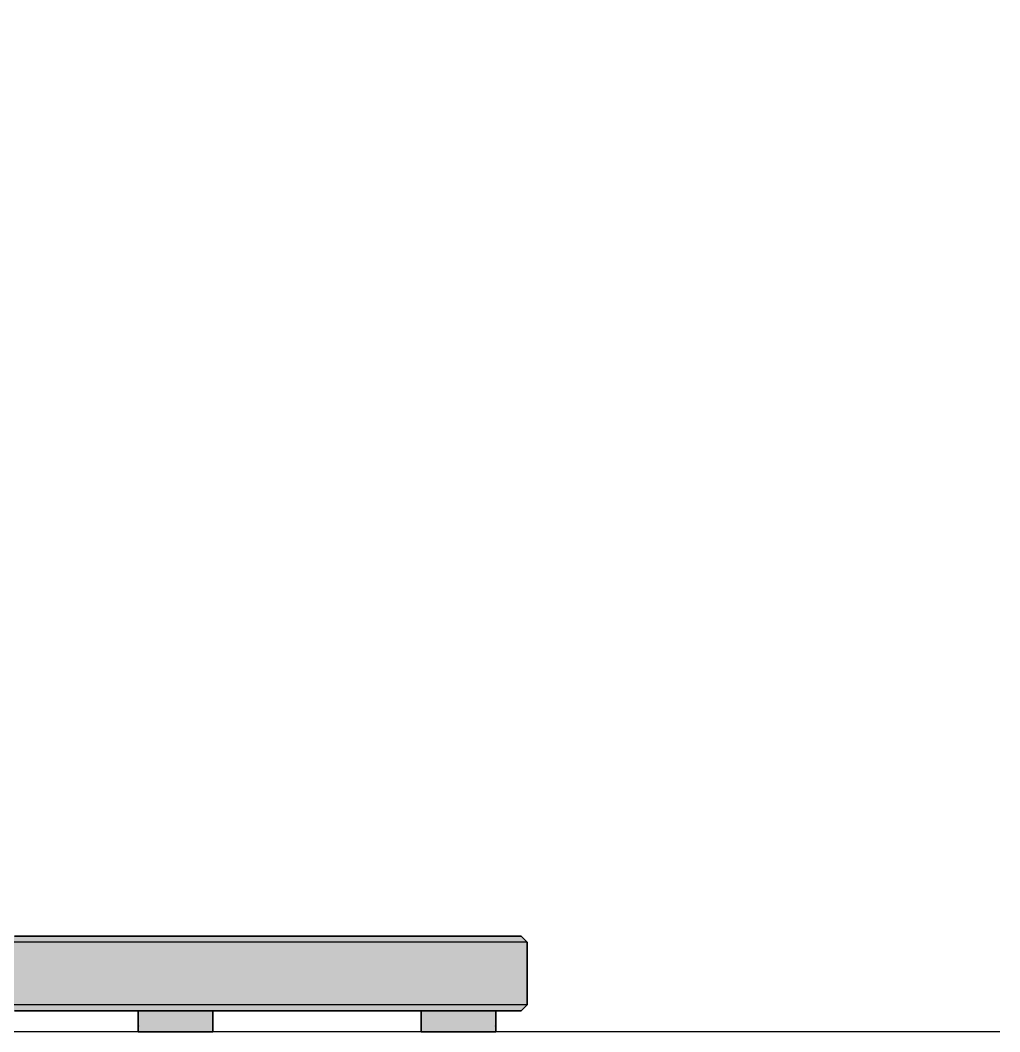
# Model space of a CAD drawing. Header units: millimetres. Extents: x 0 to 1263, y 0 to 1538.
# Drawn here: x 327.9 to 655.8, y 0 to 338.5 of the extents above; entities that cross this region are included whole.
import ezdxf

# ---------------------------------------------------------------- set-up
doc = ezdxf.new("R2010")
doc.units = ezdxf.units.MM
doc.layers.add('Blocks', color=7, linetype='Continuous')
doc.layers.add('Blocks$Fill', color=7, linetype='Continuous', true_color=0xffffff)
for name, color, linetype, lineweight, true_color in [('Blocks$Inner', 7, 'Continuous', 25, 0x007f00), ('Blocks$Outline', 7, 'Continuous', 35, 0xff3f3f), ('Groud', 7, 'Continuous', 25, 0x243775)]:
    doc.layers.add(name, color=color, linetype=linetype, lineweight=lineweight, true_color=true_color)

# ---------------------------------------------------------------- blocks, each defined once
blk = doc.blocks.new('Captain Flint Floor Lamp Side')
at = {"layer": 'Blocks$Fill'}
blk.add_hatch(color=256, dxfattribs=at).paths.add_polyline_path([(373.61, 1538), (255.61, 1538), (255.61, 787), (255.61, 39), (234.11, 39), (233.61, 38.5), (233.61, 35.5), (233.61, 32.5), (234.11, 32), (223.18, 32), (220.54, 32), (217.97, 32), (215.48, 32), (213.05, 32), (210.7, 32), (208.43, 32), (206.24, 32), (204.12, 32), (202.09, 32), (200.14, 32), (198.27, 32), (196.48, 32), (194.78, 32), (193.17, 32), (191.64, 32), (190.2, 32), (188.85, 32), (187.59, 32), (186.41, 32), (185.33, 32), (184.35, 32), (183.45, 32), (182.65, 32), (181.94, 32), (181.32, 32), (180.8, 32), (180.37, 32), (180.04, 32), (179.8, 32), (179.66, 32), (179.61, 32), (177.61, 30), (177.61, 9), (179.61, 7), (179.66, 7), (179.8, 7), (180.04, 7), (180.37, 7), (180.8, 7), (181.32, 7), (181.94, 7), (182.65, 7), (183.45, 7), (184.35, 7), (185.33, 7), (186.41, 7), (187.59, 7), (188.85, 7), (190.2, 7), (191.64, 7), (193.17, 7), (194.78, 7), (196.48, 7), (198.27, 7), (200.14, 7), (202.09, 7), (204.12, 7), (206.24, 7), (208.43, 7), (208.61, 7), (208.64, 7), (208.7, 7), (208.8, 7), (208.93, 7), (209.09, 7), (209.28, 7), (209.51, 7), (209.77, 7), (210.06, 7), (210.38, 7), (210.74, 7), (211.13, 7), (211.55, 7), (212, 7), (212.48, 7), (212.99, 7), (213.54, 7), (214.11, 7), (214.28, 7), (214.28, 2), (214.29, 2), (214.31, 2), (214.33, 2), (214.33, 1.9), (214.31, 1.9), (214.29, 1.9), (214.28, 1.9), (214.28, 0), (214.29, 0), (214.31, 0), (214.34, 0), (214.37, 0), (214.41, 0), (214.46, 0), (214.52, 0), (214.58, 0), (214.65, 0), (214.73, 0), (214.81, 0), (214.91, 0), (215.01, 0), (215.11, 0), (215.23, 0), (215.35, 0), (215.48, 0), (215.61, 0), (215.75, 0), (215.9, 0), (216.05, 0), (216.22, 0), (216.38, 0), (216.56, 0), (216.74, 0), (216.92, 0), (217.11, 0), (217.31, 0), (217.51, 0), (217.72, 0), (217.94, 0), (218.16, 0), (218.38, 0), (218.61, 0), (218.85, 0), (219.09, 0), (219.33, 0), (219.58, 0), (219.83, 0), (220.09, 0), (220.35, 0), (220.61, 0), (220.88, 0), (221.16, 0), (221.43, 0), (221.71, 0), (221.99, 0), (222.28, 0), (222.56, 0), (222.85, 0), (223.15, 0), (223.44, 0), (223.74, 0), (224.04, 0), (224.34, 0), (224.64, 0), (224.94, 0), (225.25, 0), (225.55, 0), (225.86, 0), (226.16, 0), (226.47, 0), (226.78, 0), (227.08, 0), (227.39, 0), (227.7, 0), (228, 0), (228.31, 0), (228.61, 0), (228.91, 0), (229.21, 0), (229.51, 0), (229.81, 0), (230.11, 0), (230.4, 0), (230.7, 0), (230.99, 0), (231.27, 0), (231.56, 0), (231.84, 0), (232.12, 0), (232.4, 0), (232.67, 0), (232.94, 0), (233.19, 0), (233.46, 0), (233.72, 0), (233.97, 0), (234.22, 0), (234.47, 0), (234.71, 0), (234.94, 0), (235.17, 0), (235.4, 0), (235.61, 0), (235.83, 0), (236.04, 0), (236.24, 0), (236.44, 0), (236.63, 0), (236.82, 0), (237, 0), (237.17, 0), (237.34, 0), (237.5, 0), (237.65, 0), (237.8, 0), (237.94, 0), (238.08, 0), (238.2, 0), (238.32, 0), (238.44, 0), (238.55, 0), (238.65, 0), (238.74, 0), (238.82, 0), (238.9, 0), (238.97, 0), (239.04, 0), (239.09, 0), (239.14, 0), (239.18, 0), (239.22, 0), (239.24, 0), (239.26, 0), (239.27, 0), (239.28, 0.95), (239.27, 1.9), (239.26, 1.9), (239.24, 1.9), (239.23, 1.9), (239.23, 2), (239.24, 2), (239.26, 2), (239.27, 2), (239.28, 4.5), (239.28, 7), (239.64, 7), (240.87, 7), (242.1, 7), (243.35, 7), (244.61, 7), (245.88, 7), (247.17, 7), (248.46, 7), (249.76, 7), (251.07, 7), (252.39, 7), (253.71, 7), (255.04, 7), (256.38, 7), (257.72, 7), (259.06, 7), (260.41, 7), (261.76, 7), (263.11, 7), (264.46, 7), (265.81, 7), (267.16, 7), (268.5, 7), (269.85, 7), (271.18, 7), (272.52, 7), (273.85, 7), (275.17, 7), (276.49, 7), (277.8, 7), (279.1, 7), (280.39, 7), (281.67, 7), (282.94, 7), (284.19, 7), (285.44, 7), (286.67, 7), (287.89, 7), (289.09, 7), (290.28, 7), (291.46, 7), (292.61, 7), (293.75, 7), (294.87, 7), (295.97, 7), (297.05, 7), (298.11, 7), (299.15, 7), (300.17, 7), (301.17, 7), (302.15, 7), (303.1, 7), (304.02, 7), (304.93, 7), (305.81, 7), (306.66, 7), (307.49, 7), (308.29, 7), (309.06, 7), (309.81, 7), (310.53, 7), (311.22, 7), (311.88, 7), (312.51, 7), (313.11, 7), (313.69, 7), (314.23, 7), (314.74, 7), (315.22, 7), (315.68, 7), (316.1, 7), (316.48, 7), (316.84, 7), (317.16, 7), (317.45, 7), (317.71, 7), (317.94, 7), (318.13, 7), (318.29, 7), (318.42, 7), (318.52, 7), (318.58, 7), (318.61, 7), (322.12, 7), (325.99, 7), (329.86, 7), (333.73, 7), (337.61, 7), (341.49, 7), (345.36, 7), (349.23, 7), (353.1, 7), (356.95, 7), (360.79, 7), (364.62, 7), (367.45, 7), (367.45, 2), (367.46, 2), (367.48, 2), (367.5, 2), (367.5, 1.9), (367.48, 1.9), (367.46, 1.9), (367.45, 1.9), (367.45, 0), (367.46, 0), (367.48, 0), (367.51, 0), (367.54, 0), (367.58, 0), (367.63, 0), (367.69, 0), (367.75, 0), (367.82, 0), (367.9, 0), (367.98, 0), (368.08, 0), (368.18, 0), (368.28, 0), (368.4, 0), (368.52, 0), (368.65, 0), (368.78, 0), (368.92, 0), (369.07, 0), (369.23, 0), (369.39, 0), (369.55, 0), (369.73, 0), (369.91, 0), (370.09, 0), (370.28, 0), (370.48, 0), (370.68, 0), (370.89, 0), (371.11, 0), (371.33, 0), (371.55, 0), (371.78, 0), (372.02, 0), (372.26, 0), (372.5, 0), (372.75, 0), (373, 0), (373.26, 0), (373.53, 0), (373.79, 0), (374.05, 0), (374.33, 0), (374.6, 0), (374.88, 0), (375.16, 0), (375.45, 0), (375.74, 0), (376.03, 0), (376.32, 0), (376.61, 0), (376.91, 0), (377.21, 0), (377.51, 0), (377.81, 0), (378.11, 0), (378.42, 0), (378.72, 0), (379.03, 0), (379.33, 0), (379.64, 0), (379.95, 0), (380.25, 0), (380.56, 0), (380.87, 0), (381.17, 0), (381.48, 0), (381.78, 0), (382.08, 0), (382.39, 0), (382.69, 0), (382.98, 0), (383.28, 0), (383.58, 0), (383.87, 0), (384.16, 0), (384.45, 0), (384.73, 0), (385.01, 0), (385.29, 0), (385.57, 0), (385.84, 0), (386.11, 0), (386.37, 0), (386.63, 0), (386.89, 0), (387.14, 0), (387.39, 0), (387.64, 0), (387.88, 0), (388.11, 0), (388.34, 0), (388.57, 0), (388.79, 0), (389, 0), (389.21, 0), (389.41, 0), (389.61, 0), (389.8, 0), (389.99, 0), (390.17, 0), (390.34, 0), (390.51, 0), (390.67, 0), (390.82, 0), (390.97, 0), (391.11, 0), (391.25, 0), (391.37, 0), (391.5, 0), (391.61, 0), (391.72, 0), (391.82, 0), (391.91, 0), (391.99, 0), (392.07, 0), (392.14, 0), (392.21, 0), (392.26, 0), (392.31, 0), (392.35, 0), (392.39, 0), (392.41, 0), (392.43, 0), (392.44, 0), (392.45, 0.95), (392.44, 1.9), (392.43, 1.9), (392.41, 1.9), (392.4, 1.9), (392.4, 2), (392.41, 2), (392.43, 2), (392.44, 2), (392.45, 4.5), (392.45, 7), (394.47, 7), (398.08, 7), (401.64, 7), (405.16, 7), (408.65, 7), (412.09, 7), (415.49, 7), (418.84, 7), (422.14, 7), (425.39, 7), (428.59, 7), (431.73, 7), (434.82, 7), (437.85, 7), (440.81, 7), (443.72, 7), (446.56, 7), (449.33, 7), (452.04, 7), (454.68, 7), (457.25, 7), (459.75, 7), (462.11, 7), (462.11, 2), (462.13, 2), (462.15, 2), (462.15, 2), (462.16, 1.9), (462.15, 1.9), (462.13, 1.9), (462.11, 1.9), (462.11, 0), (462.13, 0), (462.15, 0), (462.17, 0), (462.21, 0), (462.25, 0), (462.3, 0), (462.35, 0), (462.42, 0), (462.49, 0), (462.56, 0), (462.65, 0), (462.74, 0), (462.84, 0), (462.95, 0), (463.06, 0), (463.18, 0), (463.31, 0), (463.45, 0), (463.59, 0), (463.74, 0), (463.89, 0), (464.05, 0), (464.22, 0), (464.39, 0), (464.57, 0), (464.76, 0), (464.95, 0), (465.15, 0), (465.35, 0), (465.56, 0), (465.77, 0), (465.99, 0), (466.22, 0), (466.45, 0), (466.68, 0), (466.92, 0), (467.17, 0), (467.41, 0), (467.67, 0), (467.92, 0), (468.19, 0), (468.45, 0), (468.72, 0), (468.99, 0), (469.27, 0), (469.55, 0), (469.83, 0), (470.11, 0), (470.4, 0), (470.69, 0), (470.98, 0), (471.28, 0), (471.57, 0), (471.87, 0), (472.17, 0), (472.47, 0), (472.78, 0), (473.08, 0), (473.39, 0), (473.69, 0), (474, 0), (474.3, 0), (474.61, 0), (474.92, 0), (475.22, 0), (475.53, 0), (475.84, 0), (476.14, 0), (476.45, 0), (476.75, 0), (477.05, 0), (477.35, 0), (477.65, 0), (477.95, 0), (478.24, 0), (478.53, 0), (478.82, 0), (479.11, 0), (479.39, 0), (479.68, 0), (479.96, 0), (480.23, 0), (480.5, 0), (480.77, 0), (481.03, 0), (481.3, 0), (481.56, 0), (481.81, 0), (482.06, 0), (482.3, 0), (482.54, 0), (482.78, 0), (483.01, 0), (483.23, 0), (483.45, 0), (483.66, 0), (483.87, 0), (484.08, 0), (484.27, 0), (484.47, 0), (484.65, 0), (484.83, 0), (485, 0), (485.17, 0), (485.33, 0), (485.49, 0), (485.64, 0), (485.78, 0), (485.91, 0), (486.04, 0), (486.16, 0), (486.27, 0), (486.38, 0), (486.48, 0), (486.57, 0), (486.66, 0), (486.74, 0), (486.81, 0), (486.87, 0), (486.93, 0), (486.98, 0), (487.02, 0), (487.05, 0), (487.08, 0), (487.1, 0), (487.11, 0), (487.11, 0.95), (487.11, 1.9), (487.1, 1.9), (487.08, 1.9), (487.06, 1.9), (487.06, 2), (487.08, 2), (487.1, 2), (487.11, 2), (487.11, 4.5), (487.11, 7), (487.64, 7), (488.81, 7), (489.89, 7), (490.88, 7), (491.77, 7), (492.58, 7), (493.29, 7), (493.9, 7), (494.42, 7), (494.85, 7), (495.18, 7), (495.42, 7), (495.56, 7), (495.61, 7), (497.61, 9), (497.61, 19.5), (497.61, 30), (495.61, 32), (495.56, 32), (495.42, 32), (495.18, 32), (494.85, 32), (494.42, 32), (493.9, 32), (493.29, 32), (492.58, 32), (491.77, 32), (490.88, 32), (489.89, 32), (488.81, 32), (487.64, 32), (486.38, 32), (485.02, 32), (483.58, 32), (482.06, 32), (480.44, 32), (478.74, 32), (476.95, 32), (475.09, 32), (473.13, 32), (471.1, 32), (468.98, 32), (466.79, 32), (464.52, 32), (462.17, 32), (459.75, 32), (457.25, 32), (454.68, 32), (452.04, 32), (449.33, 32), (446.56, 32), (443.72, 32), (440.81, 32), (437.85, 32), (434.82, 32), (431.73, 32), (428.59, 32), (425.39, 32), (422.14, 32), (418.84, 32), (415.49, 32), (412.09, 32), (408.65, 32), (405.16, 32), (401.64, 32), (398.08, 32), (394.47, 32), (390.84, 32), (387.17, 32), (383.48, 32), (379.75, 32), (376, 32), (372.23, 32), (368.44, 32), (364.62, 32), (360.79, 32), (356.95, 32), (353.1, 32), (349.23, 32), (345.36, 32), (341.49, 32), (337.61, 32), (333.73, 32), (329.86, 32), (325.99, 32), (322.12, 32), (318.27, 32), (314.43, 32), (310.6, 32), (306.79, 32), (302.99, 32), (299.22, 32), (295.47, 32), (293.11, 32), (293.61, 32.5), (293.61, 38.5), (293.11, 39), (293.1, 39), (271.61, 39), (271.61, 1522), (373.61, 1522), (402.25, 1522), (306.94, 1363.38), (306.84, 1363.14), (306.8, 1362.88), (306.83, 1362.62), (306.92, 1362.38), (307.08, 1362.17), (307.28, 1362.01), (307.52, 1361.9), (307.77, 1361.86), (307.79, 1361.86), (307.81, 1361.86), (307.86, 1361.86), (307.95, 1361.86), (308.07, 1361.86), (308.23, 1361.86), (308.42, 1361.86), (308.64, 1361.86), (308.91, 1361.86), (309.2, 1361.86), (309.53, 1361.86), (309.9, 1361.86), (310.3, 1361.86), (310.74, 1361.86), (311.21, 1361.86), (311.71, 1361.86), (312.25, 1361.86), (312.82, 1361.86), (313.42, 1361.86), (314.06, 1361.86), (314.73, 1361.86), (315.44, 1361.86), (316.17, 1361.86), (316.94, 1361.86), (317.74, 1361.86), (318.58, 1361.86), (319.44, 1361.86), (320.34, 1361.86), (321.27, 1361.86), (322.22, 1361.86), (323.21, 1361.86), (324.23, 1361.86), (325.28, 1361.86), (326.36, 1361.86), (327.46, 1361.86), (328.6, 1361.86), (329.76, 1361.86), (330.95, 1361.86), (332.17, 1361.86), (333.41, 1361.86), (334.69, 1361.86), (335.98, 1361.86), (337.31, 1361.86), (338.66, 1361.86), (340.03, 1361.86), (341.43, 1361.86), (342.85, 1361.86), (344.29, 1361.86), (345.76, 1361.86), (347.25, 1361.86), (348.76, 1361.86), (350.3, 1361.86), (351.85, 1361.86), (353.42, 1361.86), (355.02, 1361.86), (356.63, 1361.86), (358.26, 1361.86), (359.91, 1361.86), (361.58, 1361.86), (363.82, 1361.86), (366.09, 1361.86), (368.38, 1361.86), (370.7, 1361.86), (373.05, 1361.86), (375.42, 1361.86), (377.81, 1361.86), (380.22, 1361.86), (382.65, 1361.86), (385.09, 1361.86), (387.56, 1361.86), (390.03, 1361.86), (392.52, 1361.86), (395.02, 1361.86), (397.53, 1361.86), (400.05, 1361.86), (402.57, 1361.86), (405.1, 1361.86), (407.63, 1361.86), (410.17, 1361.86), (412.7, 1361.86), (415.24, 1361.86), (417.77, 1361.86), (420.3, 1361.86), (422.82, 1361.86), (425.34, 1361.86), (427.84, 1361.86), (430.34, 1361.86), (432.83, 1361.86), (435.3, 1361.86), (437.76, 1361.86), (440.2, 1361.86), (442.62, 1361.86), (445.03, 1361.86), (447.41, 1361.86), (449.78, 1361.86), (452.12, 1361.86), (454.43, 1361.86), (456.72, 1361.86), (458.98, 1361.86), (460.64, 1361.86), (462.85, 1361.86), (465.03, 1361.86), (467.18, 1361.86), (469.29, 1361.86), (471.37, 1361.86), (473.41, 1361.86), (475.42, 1361.86), (477.38, 1361.86), (479.31, 1361.86), (481.19, 1361.86), (483.03, 1361.86), (484.83, 1361.86), (486.59, 1361.86), (488.29, 1361.86), (489.96, 1361.86), (491.57, 1361.86), (493.14, 1361.86), (494.65, 1361.86), (496.12, 1361.86), (497.54, 1361.86), (498.9, 1361.86), (500.21, 1361.86), (501.47, 1361.86), (502.67, 1361.86), (503.82, 1361.86), (504.91, 1361.86), (505.94, 1361.86), (506.92, 1361.86), (507.84, 1361.86), (508.7, 1361.86), (509.51, 1361.86), (510.25, 1361.86), (510.93, 1361.86), (511.56, 1361.86), (512.12, 1361.86), (512.62, 1361.86), (513.06, 1361.86), (513.44, 1361.86), (513.76, 1361.86), (514.02, 1361.86), (514.21, 1361.86), (514.35, 1361.86), (514.42, 1361.86), (514.68, 1361.89), (514.93, 1362), (515.14, 1362.16), (515.29, 1362.37), (515.39, 1362.61), (515.42, 1362.87), (515.39, 1363.13), (515.28, 1363.38), (466.52, 1444.52), (419.97, 1522), (550.61, 1522), (550.61, 1522.04), (550.61, 1522.15), (550.61, 1522.34), (550.61, 1522.61), (550.61, 1522.94), (550.61, 1523.35), (550.61, 1523.82), (550.61, 1524.34), (550.61, 1524.92), (550.61, 1525.56), (550.61, 1526.23), (550.61, 1526.94), (550.61, 1527.68), (550.61, 1528.44), (550.61, 1529.22), (550.61, 1530), (550.61, 1530.78), (550.61, 1531.56), (550.61, 1532.32), (550.61, 1533.06), (550.61, 1533.77), (550.61, 1534.44), (550.61, 1535.08), (550.61, 1535.66), (550.61, 1536.18), (550.61, 1536.65), (550.61, 1537.06), (550.61, 1537.39), (550.61, 1537.66), (550.61, 1537.85), (550.61, 1537.96), (550.61, 1538)], flags=0)
at = {"layer": 'Blocks$Inner'}
for p, q in [((329.86, 32), (325.99, 32)), ((333.73, 32), (329.86, 32)), ((337.61, 32), (333.73, 32)), ((341.49, 32), (337.61, 32)), ((345.36, 32), (341.49, 32)), ((349.23, 32), (345.36, 32)), ((353.1, 32), (349.23, 32)), ((356.95, 32), (353.1, 32)), ((360.79, 32), (356.95, 32)), ((364.62, 32), (360.79, 32)), ((368.44, 32), (364.62, 32)), ((372.23, 32), (368.44, 32)), ((376, 32), (372.23, 32)), ((379.75, 32), (376, 32)), ((383.48, 32), (379.75, 32)), ((387.17, 32), (383.48, 32)), ((390.84, 32), (387.17, 32)), ((394.47, 32), (390.84, 32)), ((398.08, 32), (394.47, 32)), ((401.64, 32), (398.08, 32)), ((405.16, 32), (401.64, 32)), ((408.65, 32), (405.16, 32)), ((412.09, 32), (408.65, 32)), ((415.49, 32), (412.09, 32)), ((418.84, 32), (415.49, 32)), ((422.14, 32), (418.84, 32)), ((425.39, 32), (422.14, 32)), ((428.59, 32), (425.39, 32)), ((431.73, 32), (428.59, 32)), ((434.82, 32), (431.73, 32)), ((437.85, 32), (434.82, 32)), ((440.81, 32), (437.85, 32)), ((443.72, 32), (440.81, 32)), ((446.56, 32), (443.72, 32)), ((449.33, 32), (446.56, 32)), ((452.04, 32), (449.33, 32)), ((454.68, 32), (452.04, 32)), ((457.25, 32), (454.68, 32)), ((459.75, 32), (457.25, 32)), ((462.17, 32), (459.75, 32)), ((464.52, 32), (462.17, 32)), ((466.79, 32), (464.52, 32)), ((468.98, 32), (466.79, 32)), ((471.1, 32), (468.98, 32)), ((473.13, 32), (471.1, 32)), ((475.09, 32), (473.13, 32)), ((476.95, 32), (475.09, 32)), ((478.74, 32), (476.95, 32)), ((480.44, 32), (478.74, 32)), ((482.06, 32), (480.44, 32)), ((483.58, 32), (482.06, 32)), ((485.02, 32), (483.58, 32)), ((486.38, 32), (485.02, 32)), ((487.64, 32), (486.38, 32)), ((488.81, 32), (487.64, 32)), ((489.89, 32), (488.81, 32)), ((490.88, 32), (489.89, 32)), ((491.77, 32), (490.88, 32)), ((492.58, 32), (491.77, 32)), ((493.29, 32), (492.58, 32)), ((493.9, 32), (493.29, 32)), ((494.42, 32), (493.9, 32)), ((494.85, 32), (494.42, 32)), ((495.18, 32), (494.85, 32)), ((495.42, 32), (495.18, 32)), ((495.56, 32), (495.42, 32)), ((495.61, 32), (495.56, 32)), ((497.61, 30), (495.61, 32)), ((497.61, 30), (177.61, 30)), ((497.61, 19.5), (497.61, 30)), ((497.61, 9), (497.61, 19.5)), ((325.99, 7), (329.86, 7)), ((329.86, 7), (333.73, 7)), ((333.73, 7), (337.61, 7)), ((337.61, 7), (341.49, 7)), ((341.49, 7), (345.36, 7)), ((345.36, 7), (349.23, 7)), ((349.23, 7), (353.1, 7)), ((353.1, 7), (356.95, 7)), ((356.95, 7), (360.79, 7)), ((360.79, 7), (364.62, 7)), ((364.62, 7), (368.44, 7)), ((367.46, 7), (367.45, 7)), ((367.45, 7), (367.45, 7)), ((367.45, 7), (367.45, 2)), ((367.48, 7), (367.46, 7)), ((367.51, 7), (367.48, 7)), ((367.54, 7), (367.51, 7)), ((367.58, 7), (367.54, 7)), ((367.63, 7), (367.58, 7)), ((367.69, 7), (367.63, 7)), ((367.75, 7), (367.69, 7)), ((367.82, 7), (367.75, 7)), ((367.9, 7), (367.82, 7)), ((367.98, 7), (367.9, 7)), ((368.08, 7), (367.98, 7)), ((368.18, 7), (368.08, 7)), ((368.28, 7), (368.18, 7)), ((368.4, 7), (368.28, 7)), ((368.52, 7), (368.4, 7)), ((368.44, 7), (372.23, 7)), ((368.65, 7), (368.52, 7)), ((368.78, 7), (368.65, 7)), ((368.92, 7), (368.78, 7)), ((369.07, 7), (368.92, 7)), ((369.23, 7), (369.07, 7)), ((369.39, 7), (369.23, 7)), ((369.55, 7), (369.39, 7)), ((369.73, 7), (369.55, 7)), ((369.91, 7), (369.73, 7)), ((370.09, 7), (369.91, 7)), ((370.28, 7), (370.09, 7)), ((370.48, 7), (370.28, 7)), ((370.68, 7), (370.48, 7)), ((370.89, 7), (370.68, 7)), ((371.11, 7), (370.89, 7)), ((371.33, 7), (371.11, 7)), ((371.55, 7), (371.33, 7)), ((371.78, 7), (371.55, 7)), ((372.02, 7), (371.78, 7)), ((372.26, 7), (372.02, 7)), ((372.23, 7), (376, 7)), ((372.5, 7), (372.26, 7)), ((372.75, 7), (372.5, 7)), ((373, 7), (372.75, 7)), ((373.26, 7), (373, 7)), ((373.53, 7), (373.26, 7)), ((373.79, 7), (373.53, 7)), ((374.05, 7), (373.79, 7)), ((374.33, 7), (374.05, 7)), ((374.6, 7), (374.33, 7)), ((374.88, 7), (374.6, 7)), ((375.16, 7), (374.88, 7)), ((375.45, 7), (375.16, 7)), ((375.74, 7), (375.45, 7)), ((376.03, 7), (375.74, 7)), ((376, 7), (379.75, 7)), ((376.32, 7), (376.03, 7)), ((376.61, 7), (376.32, 7)), ((376.91, 7), (376.61, 7)), ((377.21, 7), (376.91, 7)), ((377.51, 7), (377.21, 7)), ((377.81, 7), (377.51, 7)), ((378.11, 7), (377.81, 7)), ((378.42, 7), (378.11, 7)), ((378.72, 7), (378.42, 7)), ((379.03, 7), (378.72, 7)), ((379.33, 7), (379.03, 7)), ((379.64, 7), (379.33, 7)), ((379.95, 7), (379.64, 7)), ((379.75, 7), (383.48, 7)), ((380.25, 7), (379.95, 7)), ((380.56, 7), (380.25, 7)), ((380.87, 7), (380.56, 7)), ((381.17, 7), (380.87, 7)), ((381.48, 7), (381.17, 7)), ((381.78, 7), (381.48, 7)), ((382.08, 7), (381.78, 7)), ((382.39, 7), (382.08, 7)), ((382.69, 7), (382.39, 7)), ((382.98, 7), (382.69, 7)), ((383.28, 7), (382.98, 7)), ((383.58, 7), (383.28, 7)), ((383.48, 7), (387.17, 7)), ((383.87, 7), (383.58, 7)), ((384.16, 7), (383.87, 7)), ((384.45, 7), (384.16, 7)), ((384.73, 7), (384.45, 7)), ((385.01, 7), (384.73, 7)), ((385.29, 7), (385.01, 7)), ((385.57, 7), (385.29, 7)), ((385.84, 7), (385.57, 7)), ((386.11, 7), (385.84, 7)), ((386.37, 7), (386.11, 7)), ((386.63, 7), (386.37, 7)), ((386.89, 7), (386.63, 7)), ((387.14, 7), (386.89, 7)), ((387.39, 7), (387.14, 7)), ((387.17, 7), (390.84, 7)), ((387.64, 7), (387.39, 7)), ((387.88, 7), (387.64, 7)), ((388.11, 7), (387.88, 7)), ((388.34, 7), (388.11, 7)), ((388.57, 7), (388.34, 7)), ((388.79, 7), (388.57, 7)), ((389, 7), (388.79, 7)), ((389.21, 7), (389, 7)), ((389.41, 7), (389.21, 7)), ((389.61, 7), (389.41, 7)), ((389.8, 7), (389.61, 7)), ((389.99, 7), (389.8, 7)), ((390.17, 7), (389.99, 7)), ((390.34, 7), (390.17, 7)), ((390.51, 7), (390.34, 7)), ((390.67, 7), (390.51, 7)), ((390.82, 7), (390.67, 7)), ((390.97, 7), (390.82, 7)), ((390.84, 7), (394.47, 7)), ((391.11, 7), (390.97, 7)), ((391.25, 7), (391.11, 7)), ((391.37, 7), (391.25, 7)), ((391.5, 7), (391.37, 7)), ((391.61, 7), (391.5, 7)), ((391.72, 7), (391.61, 7)), ((391.82, 7), (391.72, 7)), ((391.91, 7), (391.82, 7)), ((391.99, 7), (391.91, 7)), ((392.07, 7), (391.99, 7)), ((392.14, 7), (392.07, 7)), ((392.21, 7), (392.14, 7)), ((392.26, 7), (392.21, 7)), ((392.31, 7), (392.26, 7)), ((392.35, 7), (392.31, 7)), ((392.39, 7), (392.35, 7)), ((392.41, 7), (392.39, 7)), ((392.43, 7), (392.41, 7)), ((392.44, 7), (392.43, 7)), ((392.45, 7), (392.44, 7)), ((392.45, 4.5), (392.45, 7)), ((394.47, 7), (398.08, 7)), ((398.08, 7), (401.64, 7)), ((401.64, 7), (405.16, 7)), ((405.16, 7), (408.65, 7)), ((408.65, 7), (412.09, 7)), ((412.09, 7), (415.49, 7)), ((415.49, 7), (418.84, 7)), ((418.84, 7), (422.14, 7)), ((422.14, 7), (425.39, 7)), ((425.39, 7), (428.59, 7)), ((428.59, 7), (431.73, 7)), ((431.73, 7), (434.82, 7)), ((434.82, 7), (437.85, 7)), ((437.85, 7), (440.81, 7)), ((440.81, 7), (443.72, 7)), ((443.72, 7), (446.56, 7)), ((446.56, 7), (449.33, 7)), ((449.33, 7), (452.04, 7)), ((452.04, 7), (454.68, 7)), ((454.68, 7), (457.25, 7)), ((457.25, 7), (459.75, 7)), ((459.75, 7), (462.17, 7)), ((462.12, 7), (462.11, 7)), ((462.11, 7), (462.11, 2)), ((462.13, 7), (462.12, 7)), ((462.15, 7), (462.13, 7)), ((462.17, 7), (462.15, 7)), ((462.17, 7), (464.52, 7)), ((462.21, 7), (462.17, 7)), ((462.25, 7), (462.21, 7)), ((462.3, 7), (462.25, 7)), ((462.35, 7), (462.3, 7)), ((462.42, 7), (462.35, 7)), ((462.49, 7), (462.42, 7)), ((462.56, 7), (462.49, 7)), ((462.65, 7), (462.56, 7)), ((462.74, 7), (462.65, 7)), ((462.84, 7), (462.74, 7)), ((462.95, 7), (462.84, 7)), ((463.06, 7), (462.95, 7)), ((463.18, 7), (463.06, 7)), ((463.31, 7), (463.18, 7)), ((463.45, 7), (463.31, 7)), ((463.59, 7), (463.45, 7)), ((463.74, 7), (463.59, 7)), ((463.89, 7), (463.74, 7)), ((464.05, 7), (463.89, 7)), ((464.22, 7), (464.05, 7)), ((464.39, 7), (464.22, 7)), ((464.57, 7), (464.39, 7)), ((464.52, 7), (466.79, 7)), ((464.76, 7), (464.57, 7)), ((464.95, 7), (464.76, 7)), ((465.15, 7), (464.95, 7)), ((465.35, 7), (465.15, 7)), ((465.56, 7), (465.35, 7)), ((465.77, 7), (465.56, 7)), ((465.99, 7), (465.77, 7)), ((466.22, 7), (465.99, 7)), ((466.45, 7), (466.22, 7)), ((466.68, 7), (466.45, 7)), ((466.92, 7), (466.68, 7)), ((466.79, 7), (468.98, 7)), ((467.17, 7), (466.92, 7)), ((467.41, 7), (467.17, 7)), ((467.67, 7), (467.41, 7)), ((467.92, 7), (467.67, 7)), ((468.19, 7), (467.92, 7)), ((468.45, 7), (468.19, 7)), ((468.72, 7), (468.45, 7)), ((468.99, 7), (468.72, 7)), ((468.98, 7), (471.1, 7)), ((469.27, 7), (468.99, 7)), ((469.55, 7), (469.27, 7)), ((469.83, 7), (469.55, 7)), ((470.11, 7), (469.83, 7)), ((470.4, 7), (470.11, 7)), ((470.69, 7), (470.4, 7)), ((470.98, 7), (470.69, 7)), ((471.28, 7), (470.98, 7)), ((471.1, 7), (473.13, 7)), ((471.57, 7), (471.28, 7)), ((471.87, 7), (471.57, 7)), ((472.17, 7), (471.87, 7)), ((472.47, 7), (472.17, 7)), ((472.78, 7), (472.47, 7)), ((473.08, 7), (472.78, 7)), ((473.39, 7), (473.08, 7)), ((473.13, 7), (475.09, 7)), ((473.69, 7), (473.39, 7)), ((474, 7), (473.69, 7)), ((474.3, 7), (474, 7)), ((474.61, 7), (474.3, 7)), ((474.92, 7), (474.61, 7)), ((475.22, 7), (474.92, 7)), ((475.09, 7), (476.95, 7)), ((475.53, 7), (475.22, 7)), ((475.84, 7), (475.53, 7)), ((476.14, 7), (475.84, 7)), ((476.45, 7), (476.14, 7)), ((476.75, 7), (476.45, 7)), ((477.05, 7), (476.75, 7)), ((476.95, 7), (478.74, 7)), ((477.35, 7), (477.05, 7)), ((477.65, 7), (477.35, 7)), ((477.95, 7), (477.65, 7)), ((478.24, 7), (477.95, 7)), ((478.53, 7), (478.24, 7)), ((478.82, 7), (478.53, 7)), ((478.74, 7), (480.44, 7)), ((479.11, 7), (478.82, 7)), ((479.39, 7), (479.11, 7)), ((479.68, 7), (479.39, 7)), ((479.96, 7), (479.68, 7)), ((480.23, 7), (479.96, 7)), ((480.5, 7), (480.23, 7)), ((480.44, 7), (482.06, 7)), ((480.77, 7), (480.5, 7)), ((481.03, 7), (480.77, 7)), ((481.3, 7), (481.03, 7)), ((481.56, 7), (481.3, 7)), ((481.81, 7), (481.56, 7)), ((482.06, 7), (481.81, 7)), ((482.06, 7), (483.58, 7)), ((482.3, 7), (482.06, 7)), ((482.54, 7), (482.3, 7)), ((482.78, 7), (482.54, 7)), ((483.01, 7), (482.78, 7)), ((483.23, 7), (483.01, 7)), ((483.45, 7), (483.23, 7)), ((483.66, 7), (483.45, 7)), ((483.58, 7), (485.02, 7)), ((483.87, 7), (483.66, 7)), ((484.08, 7), (483.87, 7)), ((484.27, 7), (484.08, 7)), ((484.47, 7), (484.27, 7)), ((484.65, 7), (484.47, 7)), ((484.83, 7), (484.65, 7)), ((485, 7), (484.83, 7)), ((485.17, 7), (485, 7)), ((485.02, 7), (486.38, 7)), ((485.33, 7), (485.17, 7)), ((485.49, 7), (485.33, 7)), ((485.64, 7), (485.49, 7)), ((485.78, 7), (485.64, 7)), ((485.91, 7), (485.78, 7)), ((486.04, 7), (485.91, 7)), ((486.16, 7), (486.04, 7)), ((486.27, 7), (486.16, 7)), ((486.38, 7), (486.27, 7)), ((486.38, 7), (487.64, 7)), ((486.48, 7), (486.38, 7)), ((486.57, 7), (486.48, 7)), ((486.66, 7), (486.57, 7)), ((486.74, 7), (486.66, 7)), ((486.81, 7), (486.74, 7)), ((486.87, 7), (486.81, 7)), ((486.93, 7), (486.87, 7)), ((486.98, 7), (486.93, 7)), ((487.02, 7), (486.98, 7)), ((487.05, 7), (487.02, 7)), ((487.08, 7), (487.05, 7)), ((487.1, 7), (487.08, 7)), ((487.11, 7), (487.1, 7)), ((487.11, 4.5), (487.11, 7)), ((487.11, 7), (487.11, 7)), ((487.64, 7), (488.81, 7)), ((488.81, 7), (489.89, 7)), ((489.89, 7), (490.88, 7)), ((490.88, 7), (491.77, 7)), ((491.77, 7), (492.58, 7)), ((492.58, 7), (493.29, 7)), ((493.29, 7), (493.9, 7)), ((493.9, 7), (494.42, 7)), ((494.42, 7), (494.85, 7)), ((494.85, 7), (495.18, 7)), ((495.18, 7), (495.42, 7)), ((495.42, 7), (495.56, 7)), ((495.56, 7), (495.61, 7)), ((495.61, 7), (497.61, 9)), ((392.45, 2), (392.45, 4.5)), ((487.11, 2), (487.11, 4.5)), ((367.45, 2), (367.45, 2)), ((367.45, 2), (367.46, 2)), ((367.46, 1.9), (367.45, 1.9)), ((367.45, 1.9), (367.45, 1.9)), ((367.45, 1.9), (367.45, 0)), ((367.45, 0), (367.45, 0)), ((367.45, 0), (367.46, 0)), ((367.46, 2), (367.5, 2)), ((367.48, 1.9), (367.46, 1.9)), ((367.46, 0), (367.48, 0)), ((367.48, 2), (367.5, 2)), ((367.5, 1.9), (367.48, 1.9)), ((367.48, 0), (367.51, 0)), ((367.5, 2), (367.5, 1.9)), ((367.51, 0), (367.54, 0)), ((367.54, 0), (367.58, 0)), ((367.58, 0), (367.63, 0)), ((367.63, 0), (367.69, 0)), ((367.69, 0), (367.75, 0)), ((367.75, 0), (367.82, 0)), ((367.82, 0), (367.9, 0)), ((367.9, 0), (367.98, 0)), ((367.98, 0), (368.08, 0)), ((368.08, 0), (368.18, 0)), ((368.18, 0), (368.28, 0)), ((368.28, 0), (368.4, 0)), ((368.4, 0), (368.52, 0)), ((368.52, 0), (368.65, 0)), ((368.65, 0), (368.78, 0)), ((368.78, 0), (368.92, 0)), ((368.92, 0), (369.07, 0)), ((369.07, 0), (369.23, 0)), ((369.23, 0), (369.39, 0)), ((369.39, 0), (369.55, 0)), ((369.55, 0), (369.73, 0)), ((369.73, 0), (369.91, 0)), ((369.91, 0), (370.09, 0)), ((370.09, 0), (370.28, 0)), ((370.28, 0), (370.48, 0)), ((370.48, 0), (370.68, 0)), ((370.68, 0), (370.89, 0)), ((370.89, 0), (371.11, 0)), ((371.11, 0), (371.33, 0)), ((371.33, 0), (371.55, 0)), ((371.55, 0), (371.78, 0)), ((371.78, 0), (372.02, 0)), ((372.02, 0), (372.26, 0)), ((372.26, 0), (372.5, 0)), ((372.5, 0), (372.75, 0)), ((372.75, 0), (373, 0)), ((373, 0), (373.26, 0)), ((373.26, 0), (373.53, 0)), ((373.53, 0), (373.79, 0)), ((373.79, 0), (374.05, 0)), ((374.05, 0), (374.33, 0)), ((374.33, 0), (374.6, 0)), ((374.6, 0), (374.88, 0)), ((374.88, 0), (375.16, 0)), ((375.16, 0), (375.45, 0)), ((375.45, 0), (375.74, 0)), ((375.74, 0), (376.03, 0)), ((376.03, 0), (376.32, 0)), ((376.32, 0), (376.61, 0)), ((376.61, 0), (376.91, 0)), ((376.91, 0), (377.21, 0)), ((377.21, 0), (377.51, 0)), ((377.51, 0), (377.81, 0)), ((377.81, 0), (378.11, 0)), ((378.11, 0), (378.42, 0)), ((378.42, 0), (378.72, 0)), ((378.72, 0), (379.03, 0)), ((379.03, 0), (379.33, 0)), ((379.33, 0), (379.64, 0)), ((379.64, 0), (379.95, 0)), ((379.95, 0), (380.25, 0)), ((380.25, 0), (380.56, 0)), ((380.56, 0), (380.87, 0)), ((380.87, 0), (381.17, 0)), ((381.17, 0), (381.48, 0)), ((381.48, 0), (381.78, 0)), ((381.78, 0), (382.08, 0)), ((382.08, 0), (382.39, 0)), ((382.39, 0), (382.69, 0)), ((382.69, 0), (382.98, 0)), ((382.98, 0), (383.28, 0)), ((383.28, 0), (383.58, 0)), ((383.58, 0), (383.87, 0)), ((383.87, 0), (384.16, 0)), ((384.16, 0), (384.45, 0)), ((384.45, 0), (384.73, 0)), ((384.73, 0), (385.01, 0)), ((385.01, 0), (385.29, 0)), ((385.29, 0), (385.57, 0)), ((385.57, 0), (385.84, 0)), ((385.84, 0), (386.11, 0)), ((386.11, 0), (386.37, 0)), ((386.37, 0), (386.63, 0)), ((386.63, 0), (386.89, 0)), ((386.89, 0), (387.14, 0)), ((387.14, 0), (387.39, 0)), ((387.39, 0), (387.64, 0)), ((387.64, 0), (387.88, 0)), ((387.88, 0), (388.11, 0)), ((388.11, 0), (388.34, 0)), ((388.34, 0), (388.57, 0)), ((388.57, 0), (388.79, 0)), ((388.79, 0), (389, 0)), ((389, 0), (389.21, 0)), ((389.21, 0), (389.41, 0)), ((389.41, 0), (389.61, 0)), ((389.61, 0), (389.8, 0)), ((389.8, 0), (389.99, 0)), ((389.99, 0), (390.17, 0)), ((390.17, 0), (390.34, 0)), ((390.34, 0), (390.51, 0)), ((390.51, 0), (390.67, 0)), ((390.67, 0), (390.82, 0)), ((390.82, 0), (390.97, 0)), ((390.97, 0), (391.11, 0)), ((391.11, 0), (391.25, 0)), ((391.25, 0), (391.37, 0)), ((391.37, 0), (391.5, 0)), ((391.5, 0), (391.61, 0)), ((391.61, 0), (391.72, 0)), ((391.72, 0), (391.82, 0)), ((391.82, 0), (391.91, 0)), ((391.91, 0), (391.99, 0)), ((391.99, 0), (392.07, 0)), ((392.07, 0), (392.14, 0)), ((392.14, 0), (392.21, 0)), ((392.21, 0), (392.26, 0)), ((392.26, 0), (392.31, 0)), ((392.31, 0), (392.35, 0)), ((392.35, 0), (392.39, 0)), ((392.39, 0), (392.41, 0)), ((392.4, 1.9), (392.4, 2)), ((392.4, 2), (392.41, 2)), ((392.41, 1.9), (392.4, 1.9)), ((392.41, 2), (392.43, 2)), ((392.43, 1.9), (392.41, 1.9)), ((392.41, 0), (392.43, 0)), ((392.43, 2), (392.44, 2)), ((392.44, 1.9), (392.43, 1.9)), ((392.43, 0), (392.44, 0)), ((392.44, 2), (392.45, 2)), ((392.45, 1.9), (392.44, 1.9)), ((392.44, 0), (392.45, 0)), ((392.45, 0.95), (392.45, 1.9)), ((392.45, 0), (392.45, 0.95)), ((462.11, 2), (462.12, 2)), ((462.12, 1.9), (462.11, 1.9)), ((462.11, 1.9), (462.11, 0)), ((462.11, 0), (462.12, 0)), ((462.12, 2), (462.13, 2)), ((462.13, 1.9), (462.12, 1.9)), ((462.12, 0), (462.13, 0)), ((462.13, 2), (462.15, 2)), ((462.15, 1.9), (462.13, 1.9)), ((462.13, 0), (462.15, 0)), ((462.15, 2), (462.16, 2)), ((462.15, 2), (462.16, 1.9)), ((462.16, 1.9), (462.15, 1.9)), ((462.15, 0), (462.17, 0)), ((462.17, 0), (462.21, 0)), ((462.21, 0), (462.25, 0)), ((462.25, 0), (462.3, 0)), ((462.3, 0), (462.35, 0)), ((462.35, 0), (462.42, 0)), ((462.42, 0), (462.49, 0)), ((462.49, 0), (462.56, 0)), ((462.56, 0), (462.65, 0)), ((462.65, 0), (462.74, 0)), ((462.74, 0), (462.84, 0)), ((462.84, 0), (462.95, 0)), ((462.95, 0), (463.06, 0)), ((463.06, 0), (463.18, 0)), ((463.18, 0), (463.31, 0)), ((463.31, 0), (463.45, 0)), ((463.45, 0), (463.59, 0)), ((463.59, 0), (463.74, 0)), ((463.74, 0), (463.89, 0)), ((463.89, 0), (464.05, 0)), ((464.05, 0), (464.22, 0)), ((464.22, 0), (464.39, 0)), ((464.39, 0), (464.57, 0)), ((464.57, 0), (464.76, 0)), ((464.76, 0), (464.95, 0)), ((464.95, 0), (465.15, 0)), ((465.15, 0), (465.35, 0)), ((465.35, 0), (465.56, 0)), ((465.56, 0), (465.77, 0)), ((465.77, 0), (465.99, 0)), ((465.99, 0), (466.22, 0)), ((466.22, 0), (466.45, 0)), ((466.45, 0), (466.68, 0)), ((466.68, 0), (466.92, 0)), ((466.92, 0), (467.17, 0)), ((467.17, 0), (467.41, 0)), ((467.41, 0), (467.67, 0)), ((467.67, 0), (467.92, 0)), ((467.92, 0), (468.19, 0)), ((468.19, 0), (468.45, 0)), ((468.45, 0), (468.72, 0)), ((468.72, 0), (468.99, 0)), ((468.99, 0), (469.27, 0)), ((469.27, 0), (469.55, 0)), ((469.55, 0), (469.83, 0)), ((469.83, 0), (470.11, 0)), ((470.11, 0), (470.4, 0)), ((470.4, 0), (470.69, 0)), ((470.69, 0), (470.98, 0)), ((470.98, 0), (471.28, 0)), ((471.28, 0), (471.57, 0)), ((471.57, 0), (471.87, 0)), ((471.87, 0), (472.17, 0)), ((472.17, 0), (472.47, 0)), ((472.47, 0), (472.78, 0)), ((472.78, 0), (473.08, 0)), ((473.08, 0), (473.39, 0)), ((473.39, 0), (473.69, 0)), ((473.69, 0), (474, 0)), ((474, 0), (474.3, 0)), ((474.3, 0), (474.61, 0)), ((474.61, 0), (474.92, 0)), ((474.92, 0), (475.22, 0)), ((475.22, 0), (475.53, 0)), ((475.53, 0), (475.84, 0)), ((475.84, 0), (476.14, 0)), ((476.14, 0), (476.45, 0)), ((476.45, 0), (476.75, 0)), ((476.75, 0), (477.05, 0)), ((477.05, 0), (477.35, 0)), ((477.35, 0), (477.65, 0)), ((477.65, 0), (477.95, 0)), ((477.95, 0), (478.24, 0)), ((478.24, 0), (478.53, 0)), ((478.53, 0), (478.82, 0)), ((478.82, 0), (479.11, 0)), ((479.11, 0), (479.39, 0)), ((479.39, 0), (479.68, 0)), ((479.68, 0), (479.96, 0)), ((479.96, 0), (480.23, 0)), ((480.23, 0), (480.5, 0)), ((480.5, 0), (480.77, 0)), ((480.77, 0), (481.03, 0)), ((481.03, 0), (481.3, 0)), ((481.3, 0), (481.56, 0)), ((481.56, 0), (481.81, 0)), ((481.81, 0), (482.06, 0)), ((482.06, 0), (482.3, 0)), ((482.3, 0), (482.54, 0)), ((482.54, 0), (482.78, 0)), ((482.78, 0), (483.01, 0)), ((483.01, 0), (483.23, 0)), ((483.23, 0), (483.45, 0)), ((483.45, 0), (483.66, 0)), ((483.66, 0), (483.87, 0)), ((483.87, 0), (484.08, 0)), ((484.08, 0), (484.27, 0)), ((484.27, 0), (484.47, 0)), ((484.47, 0), (484.65, 0)), ((484.65, 0), (484.83, 0)), ((484.83, 0), (485, 0)), ((485, 0), (485.17, 0)), ((485.17, 0), (485.33, 0)), ((485.33, 0), (485.49, 0)), ((485.49, 0), (485.64, 0)), ((485.64, 0), (485.78, 0)), ((485.78, 0), (485.91, 0)), ((485.91, 0), (486.04, 0)), ((486.04, 0), (486.16, 0)), ((486.16, 0), (486.27, 0)), ((486.27, 0), (486.38, 0)), ((486.38, 0), (486.48, 0)), ((486.48, 0), (486.57, 0)), ((486.57, 0), (486.66, 0)), ((486.66, 0), (486.74, 0)), ((486.74, 0), (486.81, 0)), ((486.81, 0), (486.87, 0)), ((486.87, 0), (486.93, 0)), ((486.93, 0), (486.98, 0)), ((486.98, 0), (487.02, 0)), ((487.02, 0), (487.05, 0)), ((487.05, 0), (487.08, 0)), ((487.06, 1.9), (487.06, 2)), ((487.06, 2), (487.08, 2)), ((487.08, 1.9), (487.06, 1.9)), ((487.08, 2), (487.1, 2)), ((487.1, 1.9), (487.08, 1.9)), ((487.08, 0), (487.1, 0)), ((487.1, 2), (487.11, 2)), ((487.11, 1.9), (487.1, 1.9)), ((487.1, 0), (487.11, 0)), ((487.11, 2), (487.11, 2)), ((487.11, 0.95), (487.11, 1.9)), ((487.11, 1.9), (487.11, 1.9)), ((487.11, 0), (487.11, 0.95)), ((487.11, 0), (487.11, 0))]:
    blk.add_line(p, q, dxfattribs=at)
blk.add_lwpolyline([(497.61, 9), (177.61, 9)], dxfattribs=at)
at = {"layer": 'Blocks$Outline'}
for points in [[(329.86, 32), (325.99, 32)], [(333.73, 32), (329.86, 32)], [(337.61, 32), (333.73, 32)], [(341.49, 32), (337.61, 32)], [(345.36, 32), (341.49, 32)], [(349.23, 32), (345.36, 32)], [(353.1, 32), (349.23, 32)], [(356.95, 32), (353.1, 32)], [(360.79, 32), (356.95, 32)], [(364.62, 32), (360.79, 32)], [(368.44, 32), (364.62, 32)], [(372.23, 32), (368.44, 32)], [(376, 32), (372.23, 32)], [(379.75, 32), (376, 32)], [(383.48, 32), (379.75, 32)], [(387.17, 32), (383.48, 32)], [(390.84, 32), (387.17, 32)], [(394.47, 32), (390.84, 32)], [(398.08, 32), (394.47, 32)], [(401.64, 32), (398.08, 32)], [(405.16, 32), (401.64, 32)], [(408.65, 32), (405.16, 32)], [(412.09, 32), (408.65, 32)], [(415.49, 32), (412.09, 32)], [(418.84, 32), (415.49, 32)], [(422.14, 32), (418.84, 32)], [(425.39, 32), (422.14, 32)], [(428.59, 32), (425.39, 32)], [(431.73, 32), (428.59, 32)], [(434.82, 32), (431.73, 32)], [(437.85, 32), (434.82, 32)], [(440.81, 32), (437.85, 32)], [(443.72, 32), (440.81, 32)], [(446.56, 32), (443.72, 32)], [(449.33, 32), (446.56, 32)], [(452.04, 32), (449.33, 32)], [(454.68, 32), (452.04, 32)], [(457.25, 32), (454.68, 32)], [(459.75, 32), (457.25, 32)], [(462.17, 32), (459.75, 32)], [(464.52, 32), (462.17, 32)], [(466.79, 32), (464.52, 32)], [(468.98, 32), (466.79, 32)], [(471.1, 32), (468.98, 32)], [(473.13, 32), (471.1, 32)], [(475.09, 32), (473.13, 32)], [(476.95, 32), (475.09, 32)], [(478.74, 32), (476.95, 32)], [(480.44, 32), (478.74, 32)], [(482.06, 32), (480.44, 32)], [(483.58, 32), (482.06, 32)], [(485.02, 32), (483.58, 32)], [(486.38, 32), (485.02, 32)], [(487.64, 32), (486.38, 32)], [(488.81, 32), (487.64, 32)], [(489.89, 32), (488.81, 32)], [(490.88, 32), (489.89, 32)], [(491.77, 32), (490.88, 32)], [(492.58, 32), (491.77, 32)], [(493.29, 32), (492.58, 32)], [(493.9, 32), (493.29, 32)], [(494.42, 32), (493.9, 32)], [(494.85, 32), (494.42, 32)], [(495.18, 32), (494.85, 32)], [(495.42, 32), (495.18, 32)], [(495.56, 32), (495.42, 32)], [(495.61, 32), (495.56, 32)], [(497.61, 30), (495.61, 32)], [(497.61, 19.5), (497.61, 30)], [(497.61, 9), (497.61, 19.5)], [(325.99, 7), (329.86, 7)], [(329.86, 7), (333.73, 7)], [(333.73, 7), (337.61, 7)], [(337.61, 7), (341.49, 7)], [(341.49, 7), (345.36, 7)], [(345.36, 7), (349.23, 7)], [(349.23, 7), (353.1, 7)], [(353.1, 7), (356.95, 7)], [(356.95, 7), (360.79, 7)], [(360.79, 7), (364.62, 7)], [(364.62, 7), (367.45, 7)], [(367.45, 7), (367.45, 2)], [(392.45, 4.5), (392.45, 7)], [(392.45, 7), (394.47, 7)], [(394.47, 7), (398.08, 7)], [(398.08, 7), (401.64, 7)], [(401.64, 7), (405.16, 7)], [(405.16, 7), (408.65, 7)], [(408.65, 7), (412.09, 7)], [(412.09, 7), (415.49, 7)], [(415.49, 7), (418.84, 7)], [(418.84, 7), (422.14, 7)], [(422.14, 7), (425.39, 7)], [(425.39, 7), (428.59, 7)], [(428.59, 7), (431.73, 7)], [(431.73, 7), (434.82, 7)], [(434.82, 7), (437.85, 7)], [(437.85, 7), (440.81, 7)], [(440.81, 7), (443.72, 7)], [(443.72, 7), (446.56, 7)], [(446.56, 7), (449.33, 7)], [(449.33, 7), (452.04, 7)], [(452.04, 7), (454.68, 7)], [(454.68, 7), (457.25, 7)], [(457.25, 7), (459.75, 7)], [(459.75, 7), (462.11, 7)], [(462.11, 7), (462.11, 2)], [(487.11, 4.5), (487.11, 7)], [(487.11, 7), (487.64, 7)], [(487.64, 7), (488.81, 7)], [(488.81, 7), (489.89, 7)], [(489.89, 7), (490.88, 7)], [(490.88, 7), (491.77, 7)], [(491.77, 7), (492.58, 7)], [(492.58, 7), (493.29, 7)], [(493.29, 7), (493.9, 7)], [(493.9, 7), (494.42, 7)], [(494.42, 7), (494.85, 7)], [(494.85, 7), (495.18, 7)], [(495.18, 7), (495.42, 7)], [(495.42, 7), (495.56, 7)], [(495.56, 7), (495.61, 7)], [(495.61, 7), (497.61, 9)], [(392.44, 2), (392.45, 4.5)], [(487.11, 2), (487.11, 4.5)], [(367.45, 2), (367.46, 2)], [(367.46, 1.9), (367.45, 1.9)], [(367.45, 1.9), (367.45, 0)], [(367.45, 0), (367.46, 0)], [(367.46, 2), (367.48, 2)], [(367.48, 1.9), (367.46, 1.9)], [(367.46, 0), (367.48, 0)], [(367.48, 2), (367.5, 2)], [(367.5, 1.9), (367.48, 1.9)], [(367.48, 0), (367.51, 0)], [(367.5, 2), (367.5, 1.9)], [(367.51, 0), (367.54, 0)], [(367.54, 0), (367.58, 0)], [(367.58, 0), (367.63, 0)], [(367.63, 0), (367.69, 0)], [(367.69, 0), (367.75, 0)], [(367.75, 0), (367.82, 0)], [(367.82, 0), (367.9, 0)], [(367.9, 0), (367.98, 0)], [(367.98, 0), (368.08, 0)], [(368.08, 0), (368.18, 0)], [(368.18, 0), (368.28, 0)], [(368.28, 0), (368.4, 0)], [(368.4, 0), (368.52, 0)], [(368.52, 0), (368.65, 0)], [(368.65, 0), (368.78, 0)], [(368.78, 0), (368.92, 0)], [(368.92, 0), (369.07, 0)], [(369.07, 0), (369.23, 0)], [(369.23, 0), (369.39, 0)], [(369.39, 0), (369.55, 0)], [(369.55, 0), (369.73, 0)], [(369.73, 0), (369.91, 0)], [(369.91, 0), (370.09, 0)], [(370.09, 0), (370.28, 0)], [(370.28, 0), (370.48, 0)], [(370.48, 0), (370.68, 0)], [(370.68, 0), (370.89, 0)], [(370.89, 0), (371.11, 0)], [(371.11, 0), (371.33, 0)], [(371.33, 0), (371.55, 0)], [(371.55, 0), (371.78, 0)], [(371.78, 0), (372.02, 0)], [(372.02, 0), (372.26, 0)], [(372.26, 0), (372.5, 0)], [(372.5, 0), (372.75, 0)], [(372.75, 0), (373, 0)], [(373, 0), (373.26, 0)], [(373.26, 0), (373.53, 0)], [(373.53, 0), (373.79, 0)], [(373.79, 0), (374.05, 0)], [(374.05, 0), (374.33, 0)], [(374.33, 0), (374.6, 0)], [(374.6, 0), (374.88, 0)], [(374.88, 0), (375.16, 0)], [(375.16, 0), (375.45, 0)], [(375.45, 0), (375.74, 0)], [(375.74, 0), (376.03, 0)], [(376.03, 0), (376.32, 0)], [(376.32, 0), (376.61, 0)], [(376.61, 0), (376.91, 0)], [(376.91, 0), (377.21, 0)], [(377.21, 0), (377.51, 0)], [(377.51, 0), (377.81, 0)], [(377.81, 0), (378.11, 0)], [(378.11, 0), (378.42, 0)], [(378.42, 0), (378.72, 0)], [(378.72, 0), (379.03, 0)], [(379.03, 0), (379.33, 0)], [(379.33, 0), (379.64, 0)], [(379.64, 0), (379.95, 0)], [(379.95, 0), (380.25, 0)], [(380.25, 0), (380.56, 0)], [(380.56, 0), (380.87, 0)], [(380.87, 0), (381.17, 0)], [(381.17, 0), (381.48, 0)], [(381.48, 0), (381.78, 0)], [(381.78, 0), (382.08, 0)], [(382.08, 0), (382.39, 0)], [(382.39, 0), (382.69, 0)], [(382.69, 0), (382.98, 0)], [(382.98, 0), (383.28, 0)], [(383.28, 0), (383.58, 0)], [(383.58, 0), (383.87, 0)], [(383.87, 0), (384.16, 0)], [(384.16, 0), (384.45, 0)], [(384.45, 0), (384.73, 0)], [(384.73, 0), (385.01, 0)], [(385.01, 0), (385.29, 0)], [(385.29, 0), (385.57, 0)], [(385.57, 0), (385.84, 0)], [(385.84, 0), (386.11, 0)], [(386.11, 0), (386.37, 0)], [(386.37, 0), (386.63, 0)], [(386.63, 0), (386.89, 0)], [(386.89, 0), (387.14, 0)], [(387.14, 0), (387.39, 0)], [(387.39, 0), (387.64, 0)], [(387.64, 0), (387.88, 0)], [(387.88, 0), (388.11, 0)], [(388.11, 0), (388.34, 0)], [(388.34, 0), (388.57, 0)], [(388.57, 0), (388.79, 0)], [(388.79, 0), (389, 0)], [(389, 0), (389.21, 0)], [(389.21, 0), (389.41, 0)], [(389.41, 0), (389.61, 0)], [(389.61, 0), (389.8, 0)], [(389.8, 0), (389.99, 0)], [(389.99, 0), (390.17, 0)], [(390.17, 0), (390.34, 0)], [(390.34, 0), (390.51, 0)], [(390.51, 0), (390.67, 0)], [(390.67, 0), (390.82, 0)], [(390.82, 0), (390.97, 0)], [(390.97, 0), (391.11, 0)], [(391.11, 0), (391.25, 0)], [(391.25, 0), (391.37, 0)], [(391.37, 0), (391.5, 0)], [(391.5, 0), (391.61, 0)], [(391.61, 0), (391.72, 0)], [(391.72, 0), (391.82, 0)], [(391.82, 0), (391.91, 0)], [(391.91, 0), (391.99, 0)], [(391.99, 0), (392.07, 0)], [(392.07, 0), (392.14, 0)], [(392.14, 0), (392.21, 0)], [(392.21, 0), (392.26, 0)], [(392.26, 0), (392.31, 0)], [(392.31, 0), (392.35, 0)], [(392.35, 0), (392.39, 0)], [(392.39, 0), (392.41, 0)], [(392.4, 1.9), (392.4, 2)], [(392.4, 2), (392.41, 2)], [(392.41, 1.9), (392.4, 1.9)], [(392.41, 2), (392.43, 2)], [(392.43, 1.9), (392.41, 1.9)], [(392.41, 0), (392.43, 0)], [(392.43, 2), (392.44, 2)], [(392.44, 1.9), (392.43, 1.9)], [(392.43, 0), (392.44, 0)], [(392.45, 0.95), (392.44, 1.9)], [(392.44, 0), (392.45, 0.95)], [(462.11, 2), (462.13, 2)], [(462.13, 1.9), (462.11, 1.9)], [(462.11, 1.9), (462.11, 0)], [(462.11, 0), (462.13, 0)], [(462.13, 2), (462.15, 2)], [(462.15, 1.9), (462.13, 1.9)], [(462.13, 0), (462.15, 0)], [(462.15, 2), (462.15, 2)], [(462.15, 2), (462.16, 1.9)], [(462.16, 1.9), (462.15, 1.9)], [(462.15, 0), (462.17, 0)], [(462.17, 0), (462.21, 0)], [(462.21, 0), (462.25, 0)], [(462.25, 0), (462.3, 0)], [(462.3, 0), (462.35, 0)], [(462.35, 0), (462.42, 0)], [(462.42, 0), (462.49, 0)], [(462.49, 0), (462.56, 0)], [(462.56, 0), (462.65, 0)], [(462.65, 0), (462.74, 0)], [(462.74, 0), (462.84, 0)], [(462.84, 0), (462.95, 0)], [(462.95, 0), (463.06, 0)], [(463.06, 0), (463.18, 0)], [(463.18, 0), (463.31, 0)], [(463.31, 0), (463.45, 0)], [(463.45, 0), (463.59, 0)], [(463.59, 0), (463.74, 0)], [(463.74, 0), (463.89, 0)], [(463.89, 0), (464.05, 0)], [(464.05, 0), (464.22, 0)], [(464.22, 0), (464.39, 0)], [(464.39, 0), (464.57, 0)], [(464.57, 0), (464.76, 0)], [(464.76, 0), (464.95, 0)], [(464.95, 0), (465.15, 0)], [(465.15, 0), (465.35, 0)], [(465.35, 0), (465.56, 0)], [(465.56, 0), (465.77, 0)], [(465.77, 0), (465.99, 0)], [(465.99, 0), (466.22, 0)], [(466.22, 0), (466.45, 0)], [(466.45, 0), (466.68, 0)], [(466.68, 0), (466.92, 0)], [(466.92, 0), (467.17, 0)], [(467.17, 0), (467.41, 0)], [(467.41, 0), (467.67, 0)], [(467.67, 0), (467.92, 0)], [(467.92, 0), (468.19, 0)], [(468.19, 0), (468.45, 0)], [(468.45, 0), (468.72, 0)], [(468.72, 0), (468.99, 0)], [(468.99, 0), (469.27, 0)], [(469.27, 0), (469.55, 0)], [(469.55, 0), (469.83, 0)], [(469.83, 0), (470.11, 0)], [(470.11, 0), (470.4, 0)], [(470.4, 0), (470.69, 0)], [(470.69, 0), (470.98, 0)], [(470.98, 0), (471.28, 0)], [(471.28, 0), (471.57, 0)], [(471.57, 0), (471.87, 0)], [(471.87, 0), (472.17, 0)], [(472.17, 0), (472.47, 0)], [(472.47, 0), (472.78, 0)], [(472.78, 0), (473.08, 0)], [(473.08, 0), (473.39, 0)], [(473.39, 0), (473.69, 0)], [(473.69, 0), (474, 0)], [(474, 0), (474.3, 0)], [(474.3, 0), (474.61, 0)], [(474.61, 0), (474.92, 0)], [(474.92, 0), (475.22, 0)], [(475.22, 0), (475.53, 0)], [(475.53, 0), (475.84, 0)], [(475.84, 0), (476.14, 0)], [(476.14, 0), (476.45, 0)], [(476.45, 0), (476.75, 0)], [(476.75, 0), (477.05, 0)], [(477.05, 0), (477.35, 0)], [(477.35, 0), (477.65, 0)], [(477.65, 0), (477.95, 0)], [(477.95, 0), (478.24, 0)], [(478.24, 0), (478.53, 0)], [(478.53, 0), (478.82, 0)], [(478.82, 0), (479.11, 0)], [(479.11, 0), (479.39, 0)], [(479.39, 0), (479.68, 0)], [(479.68, 0), (479.96, 0)], [(479.96, 0), (480.23, 0)], [(480.23, 0), (480.5, 0)], [(480.5, 0), (480.77, 0)], [(480.77, 0), (481.03, 0)], [(481.03, 0), (481.3, 0)], [(481.3, 0), (481.56, 0)], [(481.56, 0), (481.81, 0)], [(481.81, 0), (482.06, 0)], [(482.06, 0), (482.3, 0)], [(482.3, 0), (482.54, 0)], [(482.54, 0), (482.78, 0)], [(482.78, 0), (483.01, 0)], [(483.01, 0), (483.23, 0)], [(483.23, 0), (483.45, 0)], [(483.45, 0), (483.66, 0)], [(483.66, 0), (483.87, 0)], [(483.87, 0), (484.08, 0)], [(484.08, 0), (484.27, 0)], [(484.27, 0), (484.47, 0)], [(484.47, 0), (484.65, 0)], [(484.65, 0), (484.83, 0)], [(484.83, 0), (485, 0)], [(485, 0), (485.17, 0)], [(485.17, 0), (485.33, 0)], [(485.33, 0), (485.49, 0)], [(485.49, 0), (485.64, 0)], [(485.64, 0), (485.78, 0)], [(485.78, 0), (485.91, 0)], [(485.91, 0), (486.04, 0)], [(486.04, 0), (486.16, 0)], [(486.16, 0), (486.27, 0)], [(486.27, 0), (486.38, 0)], [(486.38, 0), (486.48, 0)], [(486.48, 0), (486.57, 0)], [(486.57, 0), (486.66, 0)], [(486.66, 0), (486.74, 0)], [(486.74, 0), (486.81, 0)], [(486.81, 0), (486.87, 0)], [(486.87, 0), (486.93, 0)], [(486.93, 0), (486.98, 0)], [(486.98, 0), (487.02, 0)], [(487.02, 0), (487.05, 0)], [(487.05, 0), (487.08, 0)], [(487.06, 1.9), (487.06, 2)], [(487.06, 2), (487.08, 2)], [(487.08, 1.9), (487.06, 1.9)], [(487.08, 2), (487.1, 2)], [(487.1, 1.9), (487.08, 1.9)], [(487.08, 0), (487.1, 0)], [(487.1, 2), (487.11, 2)], [(487.11, 1.9), (487.1, 1.9)], [(487.1, 0), (487.11, 0)], [(487.11, 0.95), (487.11, 1.9)], [(487.11, 0), (487.11, 0.95)]]:
    blk.add_lwpolyline(points, dxfattribs=at)

msp = doc.modelspace()

# ---------------------------------------------------------------- linework, layer by layer
at = {"layer": 'Groud'}
msp.add_lwpolyline([(655.85, 0), (0, 0)], dxfattribs=at)

# ---------------------------------------------------------------- block references
at = {"layer": 'Blocks'}
msp.add_blockref('Captain Flint Floor Lamp Side', (0, 0), dxfattribs=at)

doc.saveas('drawing.dxf')
